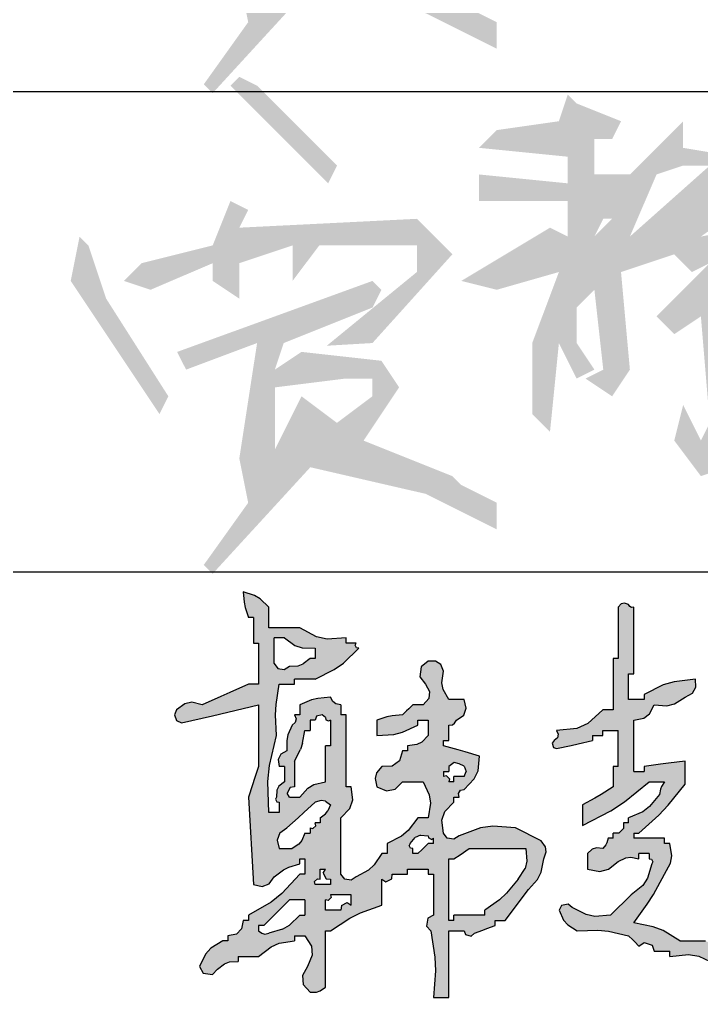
# Model space of a CAD drawing. Extents: x 6128144 to 12201635, y -1670122 to -706096.
# Drawn here: x 6270438 to 6270899, y -752302 to -751641 of the extents above; entities that cross this region are included whole.
import ezdxf

# ---------------------------------------------------------------- set-up
doc = ezdxf.new("R2010")
doc.units = 0
doc.header["$LTSCALE"] = 1000
doc.header["$MEASUREMENT"] = 0
doc.layers.get('0').update_dxf_attribs({"linetype": 'CONTINUOUS'})

# ---------------------------------------------------------------- blocks, each defined once
blk = doc.blocks.new('韩超')
h = blk.add_hatch(color=256)
h.dxf.hatch_style = 1
h.paths.add_polyline_path([(0.787849, 0.514197), (0.777955, 0.527898), (0.77346, 0.562754), (0.78123, 0.586063), (0.805739, 0.61125), (0.805739, 0.625142), (0.819631, 0.625142), (0.818004, 0.635027), (0.823773, 0.643681), (0.833523, 0.64598), (0.860867, 0.674873), (0.870953, 0.696725), (0.875199, 0.736279), (0.836353, 0.74757), (0.816903, 0.753127), (0.777955, 0.764063), (0.777955, 0.777955), (0.791847, 0.777955), (0.791847, 0.819631), (0.801775, 0.820971), (0.80763, 0.824875), (0.812685, 0.833523), (0.832189, 0.847055), (0.839321, 0.866071), (0.833523, 0.889091), (0.791847, 0.889091), (0.776856, 0.916298), (0.7735, 0.934755), (0.777955, 0.965498), (0.770329, 0.984025), (0.756314, 0.993368), (0.736279, 0.993282), (0.716867, 0.977277), (0.713907, 0.950644), (0.729333, 0.930768), (0.740061, 0.911103), (0.737625, 0.891618), (0.722387, 0.875199), (0.694603, 0.875199), (0.683489, 0.864086), (0.677932, 0.858529), (0.666819, 0.847415), (0.638572, 0.845181), (0.624291, 0.842325), (0.597358, 0.833523), (0.597358, 0.791847), (0.643081, 0.794876), (0.666726, 0.800787), (0.708495, 0.819631), (0.708495, 0.833523), (0.736279, 0.833523), (0.736279, 0.791847), (0.718733, 0.774249), (0.705317, 0.767541), (0.680711, 0.764063), (0.680711, 0.750171), (0.666819, 0.750171), (0.658732, 0.72359), (0.639033, 0.708815), (0.61125, 0.708495), (0.596777, 0.690733), (0.592946, 0.675409), (0.597358, 0.652926), (0.623512, 0.642026), (0.64687, 0.646697), (0.666819, 0.666819), (0.722387, 0.666819), (0.738834, 0.631134), (0.742077, 0.608437), (0.736279, 0.569574), (0.708495, 0.569574), (0.682162, 0.535076), (0.663824, 0.519794), (0.625142, 0.500114), (0.625142, 0.47233), (0.61125, 0.47233), (0.589715, 0.441777), (0.574435, 0.428025), (0.54179, 0.409816), (0.527664, 0.400538), (0.510468, 0.403404), (0.500114, 0.416762), (0.500114, 0.569574), (0.524623, 0.594762), (0.532393, 0.618071), (0.527898, 0.652926), (0.514006, 0.652926), (0.514006, 0.847415), (0.500114, 0.847415), (0.500114, 0.875199), (0.486416, 0.877514), (0.478388, 0.883536), (0.47233, 0.896037), (0.438162, 0.892345), (0.420863, 0.888021), (0.388977, 0.875199), (0.388977, 0.847415), (0.375085, 0.847415), (0.379444, 0.836821), (0.376971, 0.826928), (0.368139, 0.819631), (0.356965, 0.793593), (0.353947, 0.778504), (0.354247, 0.750171), (0.337644, 0.741703), (0.330222, 0.726858), (0.333409, 0.708495), (0.347301, 0.708495), (0.347301, 0.666819), (0.332737, 0.655189), (0.327028, 0.643772), (0.326463, 0.625142), (0.32344, 0.619715), (0.327253, 0.612088), (0.333409, 0.61125), (0.333409, 0.583466), (0.305625, 0.583466), (0.302565, 0.667178), (0.306887, 0.710398), (0.326463, 0.791847), (0.3234, 0.8474), (0.32482, 0.875797), (0.333409, 0.930768), (0.375085, 0.930768), (0.375085, 0.94466), (0.430654, 0.94466), (0.482374, 0.970498), (0.50707, 0.987931), (0.548736, 1.028012), (0.542559, 1.028676), (0.538615, 1.036564), (0.54179, 1.041904), (0.514006, 1.041904), (0.514006, 1.055796), (0.462884, 1.052445), (0.433869, 1.058893), (0.388977, 1.08358), (0.305625, 1.08358), (0.305625, 1.139148), (0.281985, 1.161307), (0.266841, 1.170393), (0.236165, 1.180825), (0.238399, 1.152578), (0.241255, 1.138297), (0.250057, 1.111364), (0.263949, 1.111364), (0.263949, 1.041904), (0.277841, 1.041904), (0.277841, 0.930768), (0.250057, 0.930768), (0.200194, 0.90821), (0.175186, 0.897095), (0.125028, 0.875199), (0.097454, 0.881715), (0.078516, 0.877928), (0.055568, 0.861307), (0.050109, 0.847376), (0.0559, 0.8329), (0.06946, 0.826577), (0.152955, 0.845407), (0.194635, 0.855133), (0.277841, 0.875199), (0.277841, 0.708495), (0.266727, 0.675154), (0.261171, 0.658483), (0.250057, 0.625142), (0.255939, 0.530696), (0.258718, 0.483462), (0.263949, 0.388977), (0.286969, 0.38318), (0.305985, 0.390311), (0.319517, 0.409816), (0.344599, 0.428141), (0.359268, 0.435475), (0.388977, 0.444546), (0.388977, 0.458438), (0.40287, 0.458438), (0.40287, 0.416762), (0.388977, 0.416762), (0.340729, 0.364454), (0.31168, 0.341215), (0.250057, 0.305625), (0.250057, 0.291733), (0.236165, 0.291733), (0.231424, 0.268639), (0.217583, 0.254798), (0.194489, 0.250057), (0.194489, 0.236165), (0.180597, 0.236165), (0.148793, 0.216524), (0.134276, 0.200394), (0.118082, 0.166705), (0.127514, 0.14947), (0.152825, 0.145854), (0.166705, 0.159759), (0.185336, 0.17447), (0.198563, 0.17943), (0.222273, 0.180597), (0.222273, 0.194489), (0.277841, 0.194489), (0.311245, 0.220472), (0.333233, 0.229896), (0.375085, 0.236165), (0.375085, 0.250057), (0.40287, 0.250057), (0.420685, 0.221738), (0.422698, 0.197582), (0.409816, 0.166705), (0.396068, 0.142401), (0.398473, 0.118345), (0.416762, 0.097244), (0.43433, 0.097627), (0.444154, 0.100901), (0.458438, 0.111136), (0.458438, 0.263949), (0.47233, 0.263949), (0.524193, 0.298154), (0.552768, 0.312442), (0.61125, 0.333409), (0.61125, 0.40287), (0.621931, 0.39652), (0.637706, 0.404407), (0.639034, 0.416762), (0.680711, 0.416762), (0.680711, 0.430654), (0.736279, 0.430654), (0.736279, 0.416762), (0.750171, 0.416762), (0.750171, 0.305625), (0.735269, 0.297653), (0.731714, 0.276323), (0.743225, 0.263949), (0.754517, 0.192544), (0.755945, 0.155413), (0.750171, 0.083352), (0.791847, 0.083352), (0.791847, 0.263949), (0.833523, 0.263949), (0.837499, 0.253205), (0.852744, 0.249394), (0.861307, 0.257003), (0.883535, 0.265338), (0.894648, 0.269506), (0.916876, 0.277841), (0.916876, 0.291733), (0.94466, 0.291733), (0.969894, 0.324902), (0.982398, 0.341574), (1.007174, 0.375085), (1.032146, 0.402761), (1.041693, 0.421855), (1.04885, 0.458438), (1.055218, 0.477023), (1.053221, 0.491001), (1.041904, 0.50706), (0.972444, 0.54179), (0.910919, 0.546316), (0.877697, 0.541786), (0.819631, 0.520952), (0.805828, 0.5112)])
h.paths.add_polyline_path([(0.791847, 0.458438), (0.805739, 0.458438), (0.82241, 0.469551), (0.847415, 0.486222), (1.000228, 0.486222), (1.003038, 0.45197), (0.997988, 0.431769), (0.97939, 0.40287), (0.948039, 0.36501), (0.929334, 0.347744), (0.889091, 0.319517), (0.889091, 0.305625), (0.805739, 0.305625), (0.805739, 0.291733), (0.791847, 0.291733)], flags=16)
h.paths.add_polyline_path([(0.750171, 0.500114), (0.736279, 0.500114), (0.725165, 0.489), (0.719608, 0.483443), (0.708495, 0.47233), (0.694603, 0.47233), (0.694603, 0.486222), (0.688447, 0.48706), (0.684633, 0.494686), (0.687657, 0.500114), (0.701182, 0.516386), (0.715167, 0.52238), (0.736279, 0.520952), (0.736943, 0.514775), (0.744831, 0.510831), (0.750171, 0.514006)], flags=16)
h.paths.add_polyline_path([(0.791847, 0.666819), (0.793521, 0.674497), (0.785633, 0.682384), (0.777955, 0.680711), (0.777955, 0.694603), (0.791847, 0.694603), (0.792194, 0.70849), (0.806202, 0.718996), (0.819631, 0.715441), (0.833192, 0.709118), (0.838982, 0.694641), (0.833523, 0.680711), (0.805739, 0.680711), (0.805739, 0.666819)], flags=16)
h.paths.add_polyline_path([(0.527898, 0.361193), (0.527898, 0.333409), (0.517217, 0.339759), (0.501443, 0.331871), (0.500114, 0.319517), (0.458438, 0.319517), (0.458438, 0.347301), (0.466116, 0.345628), (0.474003, 0.353515), (0.47233, 0.361193)], flags=16)
h.paths.add_polyline_path([(0.47233, 0.40287), (0.47233, 0.388977), (0.430654, 0.388977), (0.42898, 0.396656), (0.436867, 0.404543), (0.444546, 0.40287), (0.444546, 0.430654), (0.458438, 0.430654), (0.452088, 0.419973), (0.459976, 0.404198)], flags=16)
h.paths.add_polyline_path([(0.47233, 0.604304), (0.464836, 0.588169), (0.458643, 0.580427), (0.444546, 0.569574), (0.444546, 0.555682), (0.430654, 0.555682), (0.432327, 0.548004), (0.42444, 0.540117), (0.416762, 0.54179), (0.416762, 0.527898), (0.40287, 0.527898), (0.39467, 0.507807), (0.386422, 0.49791), (0.368139, 0.486222), (0.333409, 0.486222), (0.327612, 0.509242), (0.334743, 0.528258), (0.354247, 0.54179), (0.384775, 0.569612), (0.400056, 0.583504), (0.430654, 0.61125), (0.446814, 0.616197), (0.458647, 0.614224)], flags=16)
h.paths.add_polyline_path([(0.458438, 0.666819), (0.426908, 0.659351), (0.410404, 0.649448), (0.388977, 0.625142), (0.361193, 0.625142), (0.354844, 0.635823), (0.362731, 0.651598), (0.375085, 0.652926), (0.375085, 0.722387), (0.390598, 0.753922), (0.396359, 0.771203), (0.40287, 0.805739), (0.416762, 0.805739), (0.416762, 0.833523), (0.430654, 0.833523), (0.434629, 0.844267), (0.449874, 0.848078), (0.458438, 0.840469), (0.459102, 0.834292), (0.466989, 0.830348), (0.47233, 0.833523), (0.47233, 0.764063), (0.458438, 0.764063)], flags=16)
h.paths.add_polyline_path([(0.40287, 0.347301), (0.40287, 0.305625), (0.388977, 0.305625), (0.360889, 0.27915), (0.342496, 0.268422), (0.305625, 0.257003), (0.294367, 0.254885), (0.286778, 0.256782), (0.277841, 0.263949), (0.277841, 0.277841), (0.291733, 0.277841), (0.319459, 0.305683), (0.333352, 0.319575), (0.361193, 0.347301)], flags=16)
h.paths.add_polyline_path([(0.430654, 1.000228), (0.416762, 1.000228), (0.39813, 0.985517), (0.384903, 0.980557), (0.361193, 0.97939), (0.347067, 0.970112), (0.329871, 0.972978), (0.319517, 0.986336), (0.319517, 1.055796), (0.347301, 1.055796), (0.376072, 1.035613), (0.395527, 1.029128), (0.430654, 1.028012)], flags=16)
h = blk.add_hatch(color=256)
h.dxf.hatch_style = 1
h.paths.add_polyline_path([(1.542018, 0.208381), (1.519791, 0.219494), (1.508677, 0.225051), (1.48645, 0.236165), (1.416989, 0.236165), (1.371255, 0.264232), (1.344642, 0.274582), (1.291961, 0.284787), (1.328443, 0.335457), (1.345237, 0.362046), (1.375313, 0.416762), (1.391241, 0.446575), (1.394603, 0.466747), (1.389205, 0.500114), (1.375313, 0.500114), (1.375313, 0.514006), (1.291961, 0.514006), (1.291961, 0.527898), (1.305853, 0.527898), (1.359796, 0.576664), (1.385101, 0.603375), (1.430881, 0.659873), (1.430881, 0.722387), (1.386427, 0.71683), (1.3642, 0.714052), (1.319745, 0.708495), (1.319745, 0.694603), (1.291961, 0.694603), (1.291961, 0.833523), (1.31926, 0.838693), (1.334923, 0.85044), (1.347529, 0.875199), (1.381781, 0.872389), (1.401982, 0.877439), (1.430881, 0.896037), (1.450883, 0.906123), (1.460131, 0.922307), (1.458666, 0.94466), (1.401114, 0.937345), (1.371819, 0.928557), (1.319745, 0.902983), (1.319745, 0.889091), (1.278069, 0.889091), (1.278069, 0.958552), (1.291961, 0.958552), (1.291961, 1.139148), (1.285806, 1.138304), (1.281086, 1.140664), (1.278069, 1.146094), (1.267308, 1.150023), (1.257931, 1.147679), (1.250285, 1.139148), (1.250285, 1.000228), (1.236393, 1.000228), (1.236393, 0.861307), (1.208609, 0.861307), (1.168183, 0.824416), (1.138053, 0.811024), (1.08358, 0.805739), (1.087939, 0.795145), (1.085465, 0.785252), (1.076634, 0.777955), (1.071121, 0.771113), (1.075065, 0.759282), (1.08358, 0.757117), (1.122533, 0.76519), (1.141984, 0.769358), (1.180825, 0.777955), (1.180825, 0.791847), (1.208609, 0.791847), (1.208609, 0.805739), (1.250285, 0.805739), (1.250285, 0.708495), (1.236393, 0.708495), (1.236393, 0.652926), (1.203973, 0.631977), (1.187234, 0.622213), (1.15304, 0.604304), (1.15304, 0.548736), (1.229739, 0.588318), (1.266619, 0.612432), (1.333637, 0.666819), (1.375313, 0.666819), (1.366995, 0.654381), (1.363975, 0.646831), (1.361421, 0.632088), (1.335054, 0.599814), (1.316435, 0.58585), (1.278069, 0.569574), (1.278069, 0.555682), (1.264177, 0.555682), (1.26415, 0.539965), (1.25211, 0.527924), (1.236393, 0.527898), (1.236393, 0.514006), (1.222501, 0.514006), (1.219217, 0.502022), (1.216226, 0.496039), (1.208609, 0.486222), (1.191149, 0.488205), (1.17971, 0.484393), (1.166932, 0.47233), (1.166932, 0.430654), (1.200708, 0.424307), (1.223469, 0.429997), (1.250285, 0.451492), (1.27048, 0.461183), (1.283894, 0.46286), (1.305853, 0.458438), (1.305853, 0.47233), (1.333637, 0.47233), (1.333637, 0.458438), (1.339793, 0.4576), (1.343606, 0.449973), (1.340583, 0.444546), (1.32937, 0.406076), (1.316213, 0.38634), (1.285015, 0.361193), (1.229447, 0.305625), (1.187056, 0.302553), (1.163204, 0.307323), (1.125256, 0.326463), (1.114566, 0.33576), (1.096818, 0.332211), (1.090526, 0.319517), (1.102438, 0.292491), (1.113943, 0.279343), (1.139148, 0.263949), (1.194983, 0.265062), (1.223561, 0.262204), (1.278069, 0.250057), (1.289183, 0.238943), (1.294739, 0.233386), (1.305853, 0.222273), (1.320568, 0.231877), (1.341519, 0.224893), (1.347529, 0.208381), (1.389205, 0.208381), (1.389205, 0.194489), (1.439628, 0.1998), (1.468259, 0.195028), (1.514234, 0.173651), (1.635959, 0.161998), (1.69773, 0.160594), (1.819859, 0.166705), (1.833779, 0.185933), (1.852296, 0.192877), (1.875427, 0.187543), (1.930995, 0.198656), (1.958779, 0.204213), (2.014348, 0.215327), (2.025534, 0.209917), (2.039748, 0.217024), (2.042132, 0.229219), (2.049428, 0.23805), (2.059322, 0.240524), (2.069916, 0.236165), (2.069916, 0.250057), (2.083808, 0.250057), (2.098401, 0.26772), (2.118188, 0.272666), (2.139376, 0.263949), (2.133917, 0.27788), (2.139708, 0.292356), (2.153268, 0.298679), (2.133073, 0.308371), (2.119659, 0.310047), (2.0977, 0.305625), (2.086586, 0.294512), (2.08103, 0.288955), (2.069916, 0.277841), (2.042132, 0.277841), (2.042132, 0.263949), (1.946785, 0.245868), (1.899372, 0.234712), (1.805967, 0.208381)])
for p, q in [((0.266841, 1.170393), (0.236165, 1.180825)), ((0.236165, 1.180825), (0.238399, 1.152578)), ((0.281985, 1.161307), (0.266841, 1.170393)), ((0.238399, 1.152578), (0.241255, 1.138297)), ((0.241255, 1.138297), (0.250057, 1.111364)), ((0.305625, 1.139148), (0.281985, 1.161307)), ((0.305625, 1.08358), (0.305625, 1.139148)), ((1.257931, 1.147679), (1.250285, 1.139148)), ((1.250285, 1.139148), (1.250285, 1.000228)), ((1.267308, 1.150023), (1.257931, 1.147679)), ((1.278069, 1.146094), (1.267308, 1.150023)), ((1.281086, 1.140664), (1.278069, 1.146094)), ((1.285806, 1.138304), (1.281086, 1.140664)), ((1.291961, 1.139148), (1.285806, 1.138304)), ((1.291961, 0.958552), (1.291961, 1.139148)), ((0.263949, 1.111364), (0.250057, 1.111364)), ((0.263949, 1.111364), (0.263949, 1.041904)), ((0.388977, 1.08358), (0.305625, 1.08358)), ((0.433869, 1.058893), (0.388977, 1.08358)), ((0.462884, 1.052445), (0.433869, 1.058893)), ((0.263949, 1.041904), (0.277841, 1.041904)), ((0.277841, 1.041904), (0.277841, 0.930768)), ((0.319517, 0.986336), (0.319517, 1.055796)), ((0.347301, 1.055796), (0.319517, 1.055796)), ((0.347301, 1.055796), (0.376072, 1.035613)), ((0.376072, 1.035613), (0.395527, 1.029128)), ((0.514006, 1.055796), (0.462884, 1.052445)), ((0.514006, 1.041904), (0.514006, 1.055796)), ((0.54179, 1.041904), (0.514006, 1.041904)), ((0.538615, 1.036564), (0.54179, 1.041904)), ((0.542559, 1.028676), (0.538615, 1.036564)), ((0.395527, 1.029128), (0.430654, 1.028012)), ((0.430654, 1.028012), (0.430654, 1.000228)), ((0.50707, 0.987931), (0.548736, 1.028012)), ((0.548736, 1.028012), (0.542559, 1.028676)), ((0.319517, 0.986336), (0.329871, 0.972978)), ((0.347067, 0.970112), (0.361193, 0.97939)), ((0.361193, 0.97939), (0.384903, 0.980557)), ((0.384903, 0.980557), (0.39813, 0.985517)), ((0.416762, 1.000228), (0.39813, 0.985517)), ((0.430654, 1.000228), (0.416762, 1.000228)), ((0.482374, 0.970498), (0.50707, 0.987931)), ((0.736279, 0.993282), (0.716867, 0.977277)), ((0.756314, 0.993368), (0.736279, 0.993282)), ((0.770329, 0.984025), (0.756314, 0.993368)), ((0.777955, 0.965498), (0.770329, 0.984025)), ((1.236393, 1.000228), (1.236393, 0.861307)), ((1.250285, 1.000228), (1.236393, 1.000228)), ((0.329871, 0.972978), (0.347067, 0.970112)), ((0.430654, 0.94466), (0.482374, 0.970498)), ((0.716867, 0.977277), (0.713907, 0.950644)), ((0.7735, 0.934755), (0.777955, 0.965498)), ((1.278069, 0.958552), (1.291961, 0.958552)), ((1.278069, 0.889091), (1.278069, 0.958552)), ((0.250057, 0.930768), (0.200194, 0.90821)), ((0.277841, 0.930768), (0.250057, 0.930768)), ((0.32482, 0.875797), (0.333409, 0.930768)), ((0.333409, 0.930768), (0.375085, 0.930768)), ((0.375085, 0.930768), (0.375085, 0.94466)), ((0.430654, 0.94466), (0.375085, 0.94466)), ((0.713907, 0.950644), (0.729333, 0.930768)), ((0.729333, 0.930768), (0.740061, 0.911103)), ((0.776856, 0.916298), (0.7735, 0.934755)), ((1.371819, 0.928557), (1.319745, 0.902983)), ((1.401114, 0.937345), (1.371819, 0.928557)), ((1.458666, 0.94466), (1.401114, 0.937345)), ((1.460131, 0.922307), (1.458666, 0.94466)), ((0.200194, 0.90821), (0.175186, 0.897095)), ((0.740061, 0.911103), (0.737625, 0.891618)), ((0.791847, 0.889091), (0.776856, 0.916298)), ((1.319745, 0.902983), (1.319745, 0.889091)), ((1.430881, 0.896037), (1.450883, 0.906123)), ((1.450883, 0.906123), (1.460131, 0.922307)), ((0.078516, 0.877928), (0.055568, 0.861307)), ((0.097454, 0.881715), (0.078516, 0.877928)), ((0.125028, 0.875199), (0.097454, 0.881715)), ((0.175186, 0.897095), (0.125028, 0.875199)), ((0.194635, 0.855133), (0.277841, 0.875199)), ((0.277841, 0.875199), (0.277841, 0.708495)), ((0.3234, 0.8474), (0.32482, 0.875797)), ((0.420863, 0.888021), (0.388977, 0.875199)), ((0.388977, 0.875199), (0.388977, 0.847415)), ((0.438162, 0.892345), (0.420863, 0.888021)), ((0.47233, 0.896037), (0.438162, 0.892345)), ((0.478388, 0.883536), (0.47233, 0.896037)), ((0.486416, 0.877514), (0.478388, 0.883536)), ((0.500114, 0.875199), (0.486416, 0.877514)), ((0.500114, 0.875199), (0.500114, 0.847415)), ((0.694603, 0.875199), (0.683489, 0.864086)), ((0.722387, 0.875199), (0.694603, 0.875199)), ((0.737625, 0.891618), (0.722387, 0.875199)), ((0.833523, 0.889091), (0.791847, 0.889091)), ((0.839321, 0.866071), (0.833523, 0.889091)), ((1.319745, 0.889091), (1.278069, 0.889091)), ((1.334923, 0.85044), (1.347529, 0.875199)), ((1.347529, 0.875199), (1.381781, 0.872389)), ((1.381781, 0.872389), (1.401982, 0.877439)), ((1.401982, 0.877439), (1.430881, 0.896037)), ((0.055568, 0.861307), (0.050109, 0.847376)), ((0.050109, 0.847376), (0.0559, 0.8329)), ((0.152955, 0.845407), (0.194635, 0.855133)), ((0.326463, 0.791847), (0.3234, 0.8474)), ((0.388977, 0.847415), (0.375085, 0.847415)), ((0.375085, 0.847415), (0.379444, 0.836821)), ((0.449874, 0.848078), (0.434629, 0.844267)), ((0.458438, 0.840469), (0.449874, 0.848078)), ((0.514006, 0.847415), (0.500114, 0.847415)), ((0.514006, 0.652926), (0.514006, 0.847415)), ((0.666819, 0.847415), (0.638572, 0.845181)), ((0.677932, 0.858529), (0.666819, 0.847415)), ((0.683489, 0.864086), (0.677932, 0.858529)), ((0.812685, 0.833523), (0.832189, 0.847055)), ((0.832189, 0.847055), (0.839321, 0.866071)), ((1.208609, 0.861307), (1.168183, 0.824416)), ((1.236393, 0.861307), (1.208609, 0.861307)), ((1.31926, 0.838693), (1.334923, 0.85044)), ((0.0559, 0.8329), (0.06946, 0.826577)), ((0.06946, 0.826577), (0.152955, 0.845407)), ((0.376971, 0.826928), (0.368139, 0.819631)), ((0.379444, 0.836821), (0.376971, 0.826928)), ((0.416762, 0.833523), (0.416762, 0.805739)), ((0.430654, 0.833523), (0.416762, 0.833523)), ((0.434629, 0.844267), (0.430654, 0.833523)), ((0.458438, 0.840469), (0.459102, 0.834292)), ((0.466989, 0.830348), (0.459102, 0.834292)), ((0.47233, 0.833523), (0.466989, 0.830348)), ((0.47233, 0.833523), (0.47233, 0.764063)), ((0.624291, 0.842325), (0.597358, 0.833523)), ((0.597358, 0.833523), (0.597358, 0.791847)), ((0.638572, 0.845181), (0.624291, 0.842325)), ((0.708495, 0.833523), (0.736279, 0.833523)), ((0.708495, 0.819631), (0.708495, 0.833523)), ((0.736279, 0.833523), (0.736279, 0.791847)), ((0.791847, 0.819631), (0.801775, 0.820971)), ((0.801775, 0.820971), (0.80763, 0.824875)), ((0.80763, 0.824875), (0.812685, 0.833523)), ((1.168183, 0.824416), (1.138053, 0.811024)), ((1.291961, 0.833523), (1.31926, 0.838693)), ((1.291961, 0.694603), (1.291961, 0.833523)), ((0.356965, 0.793593), (0.353947, 0.778504)), ((0.368139, 0.819631), (0.356965, 0.793593)), ((0.396359, 0.771203), (0.40287, 0.805739)), ((0.40287, 0.805739), (0.416762, 0.805739)), ((0.597358, 0.791847), (0.643081, 0.794876)), ((0.643081, 0.794876), (0.666726, 0.800787)), ((0.666726, 0.800787), (0.708495, 0.819631)), ((0.791847, 0.777955), (0.791847, 0.819631)), ((1.138053, 0.811024), (1.08358, 0.805739)), ((1.08358, 0.805739), (1.087939, 0.795145)), ((1.087939, 0.795145), (1.085465, 0.785252)), ((1.208609, 0.791847), (1.208609, 0.805739)), ((1.208609, 0.805739), (1.250285, 0.805739)), ((1.250285, 0.708495), (1.250285, 0.805739)), ((0.306887, 0.710398), (0.326463, 0.791847)), ((0.353947, 0.778504), (0.354247, 0.750171)), ((0.396359, 0.771203), (0.390598, 0.753922)), ((0.705317, 0.767541), (0.680711, 0.764063)), ((0.718733, 0.774249), (0.705317, 0.767541)), ((0.736279, 0.791847), (0.718733, 0.774249)), ((0.777955, 0.777955), (0.791847, 0.777955)), ((0.777955, 0.764063), (0.777955, 0.777955)), ((1.076634, 0.777955), (1.071121, 0.771113)), ((1.071121, 0.771113), (1.075065, 0.759282)), ((1.085465, 0.785252), (1.076634, 0.777955)), ((1.122533, 0.76519), (1.141984, 0.769358)), ((1.141984, 0.769358), (1.180825, 0.777955)), ((1.180825, 0.791847), (1.208609, 0.791847)), ((1.180825, 0.791847), (1.180825, 0.777955)), ((0.337644, 0.741703), (0.330222, 0.726858)), ((0.354247, 0.750171), (0.337644, 0.741703)), ((0.375085, 0.722387), (0.390598, 0.753922)), ((0.47233, 0.764063), (0.458438, 0.764063)), ((0.458438, 0.666819), (0.458438, 0.764063)), ((0.666819, 0.750171), (0.658732, 0.72359)), ((0.680711, 0.750171), (0.666819, 0.750171)), ((0.680711, 0.764063), (0.680711, 0.750171)), ((0.816903, 0.753127), (0.777955, 0.764063)), ((0.836353, 0.74757), (0.816903, 0.753127)), ((0.875199, 0.736279), (0.836353, 0.74757)), ((1.075065, 0.759282), (1.08358, 0.757117)), ((1.08358, 0.757117), (1.122533, 0.76519)), ((0.330222, 0.726858), (0.333409, 0.708495)), ((0.375085, 0.722387), (0.375085, 0.652926)), ((0.658732, 0.72359), (0.639033, 0.708815)), ((0.806202, 0.718996), (0.792194, 0.70849)), ((0.819631, 0.715441), (0.806202, 0.718996)), ((0.833192, 0.709118), (0.819631, 0.715441)), ((0.870953, 0.696725), (0.875199, 0.736279)), ((1.386427, 0.71683), (1.3642, 0.714052)), ((1.430881, 0.722387), (1.386427, 0.71683)), ((1.430881, 0.659873), (1.430881, 0.722387)), ((0.277841, 0.708495), (0.266727, 0.675154)), ((0.302565, 0.667178), (0.306887, 0.710398)), ((0.347301, 0.708495), (0.333409, 0.708495)), ((0.347301, 0.708495), (0.347301, 0.666819)), ((0.596777, 0.690733), (0.592946, 0.675409)), ((0.61125, 0.708495), (0.596777, 0.690733)), ((0.639033, 0.708815), (0.61125, 0.708495)), ((0.777955, 0.694603), (0.777955, 0.680711)), ((0.777955, 0.694603), (0.791847, 0.694603)), ((0.792194, 0.70849), (0.791847, 0.694603)), ((0.833192, 0.709118), (0.838982, 0.694641)), ((0.833523, 0.680711), (0.838982, 0.694641)), ((0.860867, 0.674873), (0.870953, 0.696725)), ((1.236393, 0.708495), (1.236393, 0.652926)), ((1.250285, 0.708495), (1.236393, 0.708495)), ((1.291961, 0.694603), (1.319745, 0.694603)), ((1.3642, 0.714052), (1.319745, 0.708495)), ((1.319745, 0.708495), (1.319745, 0.694603)), ((0.266727, 0.675154), (0.261171, 0.658483)), ((0.305625, 0.583466), (0.302565, 0.667178)), ((0.347301, 0.666819), (0.332737, 0.655189)), ((0.426908, 0.659351), (0.458438, 0.666819)), ((0.592946, 0.675409), (0.597358, 0.652926)), ((0.64687, 0.646697), (0.666819, 0.666819)), ((0.666819, 0.666819), (0.722387, 0.666819)), ((0.722387, 0.666819), (0.738834, 0.631134)), ((0.785633, 0.682384), (0.777955, 0.680711)), ((0.785633, 0.682384), (0.793521, 0.674497)), ((0.793521, 0.674497), (0.791847, 0.666819)), ((0.805739, 0.666819), (0.791847, 0.666819)), ((0.833523, 0.680711), (0.805739, 0.680711)), ((0.805739, 0.666819), (0.805739, 0.680711)), ((0.833523, 0.64598), (0.860867, 0.674873)), ((1.266619, 0.612432), (1.333637, 0.666819)), ((1.333637, 0.666819), (1.375313, 0.666819)), ((1.375313, 0.666819), (1.366995, 0.654381)), ((0.261171, 0.658483), (0.250057, 0.625142)), ((0.327028, 0.643772), (0.326463, 0.625142)), ((0.332737, 0.655189), (0.327028, 0.643772)), ((0.362731, 0.651598), (0.354844, 0.635823)), ((0.361193, 0.625142), (0.354844, 0.635823)), ((0.375085, 0.652926), (0.362731, 0.651598)), ((0.410404, 0.649448), (0.388977, 0.625142)), ((0.410404, 0.649448), (0.426908, 0.659351)), ((0.527898, 0.652926), (0.514006, 0.652926)), ((0.532393, 0.618071), (0.527898, 0.652926)), ((0.597358, 0.652926), (0.623512, 0.642026)), ((0.623512, 0.642026), (0.64687, 0.646697)), ((0.818004, 0.635027), (0.823773, 0.643681)), ((0.819631, 0.625142), (0.818004, 0.635027)), ((0.823773, 0.643681), (0.833523, 0.64598)), ((1.236393, 0.652926), (1.203973, 0.631977)), ((1.363975, 0.646831), (1.361421, 0.632088)), ((1.366995, 0.654381), (1.363975, 0.646831)), ((1.385101, 0.603375), (1.430881, 0.659873)), ((0.250057, 0.625142), (0.255939, 0.530696)), ((0.326463, 0.625142), (0.32344, 0.619715)), ((0.32344, 0.619715), (0.327253, 0.612088)), ((0.327253, 0.612088), (0.333409, 0.61125)), ((0.333409, 0.61125), (0.333409, 0.583466)), ((0.361193, 0.625142), (0.388977, 0.625142)), ((0.430654, 0.61125), (0.400056, 0.583504)), ((0.446814, 0.616197), (0.430654, 0.61125)), ((0.458647, 0.614224), (0.446814, 0.616197)), ((0.458647, 0.614224), (0.47233, 0.604304)), ((0.524623, 0.594762), (0.532393, 0.618071)), ((0.742077, 0.608437), (0.736279, 0.569574)), ((0.738834, 0.631134), (0.742077, 0.608437)), ((0.78123, 0.586063), (0.805739, 0.61125)), ((0.805739, 0.61125), (0.805739, 0.625142)), ((0.805739, 0.625142), (0.819631, 0.625142)), ((1.187234, 0.622213), (1.15304, 0.604304)), ((1.203973, 0.631977), (1.187234, 0.622213)), ((1.229739, 0.588318), (1.266619, 0.612432)), ((1.361421, 0.632088), (1.335054, 0.599814)), ((0.333409, 0.583466), (0.305625, 0.583466)), ((0.384775, 0.569612), (0.400056, 0.583504)), ((0.458643, 0.580427), (0.464836, 0.588169)), ((0.47233, 0.604304), (0.464836, 0.588169)), ((0.500114, 0.569574), (0.524623, 0.594762)), ((0.77346, 0.562754), (0.78123, 0.586063)), ((1.15304, 0.604304), (1.15304, 0.548736)), ((1.15304, 0.548736), (1.229739, 0.588318)), ((1.316435, 0.58585), (1.278069, 0.569574)), ((1.335054, 0.599814), (1.316435, 0.58585)), ((1.359796, 0.576664), (1.385101, 0.603375)), ((0.384775, 0.569612), (0.354247, 0.54179)), ((0.432327, 0.548004), (0.430654, 0.555682)), ((0.444546, 0.555682), (0.430654, 0.555682)), ((0.444546, 0.569574), (0.458643, 0.580427)), ((0.444546, 0.569574), (0.444546, 0.555682)), ((0.500114, 0.416762), (0.500114, 0.569574)), ((0.708495, 0.569574), (0.682162, 0.535076)), ((0.736279, 0.569574), (0.708495, 0.569574)), ((0.777955, 0.527898), (0.77346, 0.562754)), ((1.264177, 0.555682), (1.26415, 0.539965)), ((1.278069, 0.555682), (1.264177, 0.555682)), ((1.278069, 0.555682), (1.278069, 0.569574)), ((1.305853, 0.527898), (1.359796, 0.576664)), ((0.255939, 0.530696), (0.258718, 0.483462)), ((0.334743, 0.528258), (0.354247, 0.54179)), ((0.416762, 0.54179), (0.416762, 0.527898)), ((0.416762, 0.54179), (0.42444, 0.540117)), ((0.432327, 0.548004), (0.42444, 0.540117)), ((0.682162, 0.535076), (0.663824, 0.519794)), ((0.877697, 0.541786), (0.819631, 0.520952)), ((0.910919, 0.546316), (0.877697, 0.541786)), ((0.972444, 0.54179), (0.910919, 0.546316)), ((1.041904, 0.50706), (0.972444, 0.54179)), ((1.26415, 0.539965), (1.25211, 0.527924)), ((0.334743, 0.528258), (0.327612, 0.509242)), ((0.327612, 0.509242), (0.333409, 0.486222)), ((0.39467, 0.507807), (0.386422, 0.49791)), ((0.40287, 0.527898), (0.39467, 0.507807)), ((0.40287, 0.527898), (0.416762, 0.527898)), ((0.663824, 0.519794), (0.625142, 0.500114)), ((0.687657, 0.500114), (0.701182, 0.516386)), ((0.715167, 0.52238), (0.701182, 0.516386)), ((0.715167, 0.52238), (0.736279, 0.520952)), ((0.736279, 0.520952), (0.736943, 0.514775)), ((0.744831, 0.510831), (0.736943, 0.514775)), ((0.744831, 0.510831), (0.750171, 0.514006)), ((0.750171, 0.500114), (0.750171, 0.514006)), ((0.787849, 0.514197), (0.777955, 0.527898)), ((0.805828, 0.5112), (0.787849, 0.514197)), ((0.819631, 0.520952), (0.805828, 0.5112)), ((1.053221, 0.491001), (1.041904, 0.50706)), ((1.222501, 0.514006), (1.219217, 0.502022)), ((1.236393, 0.514006), (1.222501, 0.514006)), ((1.25211, 0.527924), (1.236393, 0.527898)), ((1.236393, 0.514006), (1.236393, 0.527898)), ((1.291961, 0.527898), (1.291961, 0.514006)), ((1.291961, 0.527898), (1.305853, 0.527898)), ((1.375313, 0.514006), (1.291961, 0.514006)), ((1.375313, 0.500114), (1.375313, 0.514006)), ((0.258718, 0.483462), (0.263949, 0.388977)), ((0.333409, 0.486222), (0.368139, 0.486222)), ((0.386422, 0.49791), (0.368139, 0.486222)), ((0.625142, 0.500114), (0.625142, 0.47233)), ((0.687657, 0.500114), (0.684633, 0.494686)), ((0.688447, 0.48706), (0.684633, 0.494686)), ((0.694603, 0.486222), (0.688447, 0.48706)), ((0.694603, 0.47233), (0.694603, 0.486222)), ((0.719608, 0.483443), (0.708495, 0.47233)), ((0.725165, 0.489), (0.719608, 0.483443)), ((0.725165, 0.489), (0.736279, 0.500114)), ((0.750171, 0.500114), (0.736279, 0.500114)), ((0.82241, 0.469551), (0.847415, 0.486222)), ((0.847415, 0.486222), (1.000228, 0.486222)), ((1.000228, 0.486222), (1.003038, 0.45197)), ((1.04885, 0.458438), (1.055218, 0.477023)), ((1.055218, 0.477023), (1.053221, 0.491001)), ((1.17971, 0.484393), (1.166932, 0.47233)), ((1.191149, 0.488205), (1.17971, 0.484393)), ((1.208609, 0.486222), (1.191149, 0.488205)), ((1.216226, 0.496039), (1.208609, 0.486222)), ((1.219217, 0.502022), (1.216226, 0.496039)), ((1.389205, 0.500114), (1.375313, 0.500114)), ((1.394603, 0.466747), (1.389205, 0.500114)), ((0.388977, 0.458438), (0.40287, 0.458438)), ((0.388977, 0.444546), (0.388977, 0.458438)), ((0.40287, 0.458438), (0.40287, 0.416762)), ((0.61125, 0.47233), (0.589715, 0.441777)), ((0.625142, 0.47233), (0.61125, 0.47233)), ((0.708495, 0.47233), (0.694603, 0.47233)), ((0.791847, 0.458438), (0.805739, 0.458438)), ((0.791847, 0.291733), (0.791847, 0.458438)), ((0.805739, 0.458438), (0.82241, 0.469551)), ((1.003038, 0.45197), (0.997988, 0.431769)), ((1.041693, 0.421855), (1.04885, 0.458438)), ((1.166932, 0.47233), (1.166932, 0.430654)), ((1.223469, 0.429997), (1.250285, 0.451492)), ((1.250285, 0.451492), (1.27048, 0.461183)), ((1.27048, 0.461183), (1.283894, 0.46286)), ((1.283894, 0.46286), (1.305853, 0.458438)), ((1.333637, 0.47233), (1.305853, 0.47233)), ((1.305853, 0.458438), (1.305853, 0.47233)), ((1.333637, 0.47233), (1.333637, 0.458438)), ((1.333637, 0.458438), (1.339793, 0.4576)), ((1.339793, 0.4576), (1.343606, 0.449973)), ((1.343606, 0.449973), (1.340583, 0.444546)), ((1.391241, 0.446575), (1.394603, 0.466747)), ((0.319517, 0.409816), (0.344599, 0.428141)), ((0.344599, 0.428141), (0.359268, 0.435475)), ((0.359268, 0.435475), (0.388977, 0.444546)), ((0.444546, 0.430654), (0.458438, 0.430654)), ((0.444546, 0.40287), (0.444546, 0.430654)), ((0.452088, 0.419973), (0.458438, 0.430654)), ((0.574435, 0.428025), (0.54179, 0.409816)), ((0.589715, 0.441777), (0.574435, 0.428025)), ((0.680711, 0.430654), (0.736279, 0.430654)), ((0.680711, 0.416762), (0.680711, 0.430654)), ((0.736279, 0.430654), (0.736279, 0.416762)), ((0.97939, 0.40287), (0.997988, 0.431769)), ((1.166932, 0.430654), (1.200708, 0.424307)), ((1.200708, 0.424307), (1.223469, 0.429997)), ((1.340583, 0.444546), (1.32937, 0.406076)), ((1.375313, 0.416762), (1.391241, 0.446575)), ((0.305985, 0.390311), (0.319517, 0.409816)), ((0.388977, 0.416762), (0.340729, 0.364454)), ((0.40287, 0.416762), (0.388977, 0.416762)), ((0.42898, 0.396656), (0.436867, 0.404543)), ((0.436867, 0.404543), (0.444546, 0.40287)), ((0.452088, 0.419973), (0.459976, 0.404198)), ((0.459976, 0.404198), (0.47233, 0.40287)), ((0.47233, 0.40287), (0.47233, 0.388977)), ((0.510468, 0.403404), (0.500114, 0.416762)), ((0.527664, 0.400538), (0.510468, 0.403404)), ((0.54179, 0.409816), (0.527664, 0.400538)), ((0.61125, 0.333409), (0.61125, 0.40287)), ((0.61125, 0.40287), (0.621931, 0.39652)), ((0.621931, 0.39652), (0.637706, 0.404407)), ((0.637706, 0.404407), (0.639034, 0.416762)), ((0.639034, 0.416762), (0.680711, 0.416762)), ((0.736279, 0.416762), (0.750171, 0.416762)), ((0.750171, 0.416762), (0.750171, 0.305625)), ((0.97939, 0.40287), (0.948039, 0.36501)), ((1.007174, 0.375085), (1.032146, 0.402761)), ((1.032146, 0.402761), (1.041693, 0.421855)), ((1.32937, 0.406076), (1.316213, 0.38634)), ((1.345237, 0.362046), (1.375313, 0.416762)), ((0.263949, 0.388977), (0.286969, 0.38318)), ((0.286969, 0.38318), (0.305985, 0.390311)), ((0.430654, 0.388977), (0.42898, 0.396656)), ((0.47233, 0.388977), (0.430654, 0.388977)), ((0.982398, 0.341574), (1.007174, 0.375085)), ((1.316213, 0.38634), (1.285015, 0.361193)), ((0.340729, 0.364454), (0.31168, 0.341215)), ((0.333352, 0.319575), (0.361193, 0.347301)), ((0.40287, 0.347301), (0.361193, 0.347301)), ((0.40287, 0.347301), (0.40287, 0.305625)), ((0.466116, 0.345628), (0.458438, 0.347301)), ((0.458438, 0.319517), (0.458438, 0.347301)), ((0.466116, 0.345628), (0.474003, 0.353515)), ((0.47233, 0.361193), (0.474003, 0.353515)), ((0.527898, 0.361193), (0.47233, 0.361193)), ((0.527898, 0.333409), (0.527898, 0.361193)), ((0.929334, 0.347744), (0.889091, 0.319517)), ((0.929334, 0.347744), (0.948039, 0.36501)), ((1.285015, 0.361193), (1.229447, 0.305625)), ((1.328443, 0.335457), (1.345237, 0.362046)), ((0.31168, 0.341215), (0.250057, 0.305625)), ((0.319459, 0.305683), (0.333352, 0.319575)), ((0.500114, 0.319517), (0.458438, 0.319517)), ((0.501443, 0.331871), (0.500114, 0.319517)), ((0.501443, 0.331871), (0.517217, 0.339759)), ((0.517217, 0.339759), (0.527898, 0.333409)), ((0.552768, 0.312442), (0.61125, 0.333409)), ((0.889091, 0.305625), (0.889091, 0.319517)), ((0.94466, 0.291733), (0.969894, 0.324902)), ((0.969894, 0.324902), (0.982398, 0.341574)), ((1.096818, 0.332211), (1.090526, 0.319517)), ((1.090526, 0.319517), (1.102438, 0.292491)), ((1.114566, 0.33576), (1.096818, 0.332211)), ((1.125256, 0.326463), (1.114566, 0.33576)), ((1.163204, 0.307323), (1.125256, 0.326463)), ((1.291961, 0.284787), (1.328443, 0.335457)), ((0.236165, 0.291733), (0.231424, 0.268639)), ((0.250057, 0.291733), (0.236165, 0.291733)), ((0.250057, 0.305625), (0.250057, 0.291733)), ((0.291733, 0.277841), (0.319459, 0.305683)), ((0.388977, 0.305625), (0.360889, 0.27915)), ((0.388977, 0.305625), (0.40287, 0.305625)), ((0.47233, 0.263949), (0.524193, 0.298154)), ((0.524193, 0.298154), (0.552768, 0.312442)), ((0.735269, 0.297653), (0.731714, 0.276323)), ((0.750171, 0.305625), (0.735269, 0.297653)), ((0.805739, 0.291733), (0.791847, 0.291733)), ((0.805739, 0.291733), (0.805739, 0.305625)), ((0.889091, 0.305625), (0.805739, 0.305625)), ((0.916876, 0.277841), (0.916876, 0.291733)), ((0.916876, 0.291733), (0.94466, 0.291733)), ((1.102438, 0.292491), (1.113943, 0.279343)), ((1.187056, 0.302553), (1.163204, 0.307323)), ((1.229447, 0.305625), (1.187056, 0.302553)), ((0.231424, 0.268639), (0.217583, 0.254798)), ((0.291733, 0.277841), (0.277841, 0.277841)), ((0.277841, 0.277841), (0.277841, 0.263949)), ((0.342496, 0.268422), (0.305625, 0.257003)), ((0.342496, 0.268422), (0.360889, 0.27915)), ((0.731714, 0.276323), (0.743225, 0.263949)), ((0.861307, 0.257003), (0.883535, 0.265338)), ((0.883535, 0.265338), (0.894648, 0.269506)), ((0.894648, 0.269506), (0.916876, 0.277841)), ((1.113943, 0.279343), (1.139148, 0.263949)), ((1.139148, 0.263949), (1.194983, 0.265062)), ((1.194983, 0.265062), (1.223561, 0.262204)), ((1.344642, 0.274582), (1.291961, 0.284787)), ((1.371255, 0.264232), (1.344642, 0.274582)), ((0.217583, 0.254798), (0.194489, 0.250057)), ((0.194489, 0.250057), (0.194489, 0.236165)), ((0.277841, 0.263949), (0.286778, 0.256782)), ((0.286778, 0.256782), (0.294367, 0.254885)), ((0.294367, 0.254885), (0.305625, 0.257003)), ((0.375085, 0.250057), (0.40287, 0.250057)), ((0.375085, 0.250057), (0.375085, 0.236165)), ((0.40287, 0.250057), (0.420685, 0.221738)), ((0.458438, 0.263949), (0.47233, 0.263949)), ((0.458438, 0.111136), (0.458438, 0.263949)), ((0.743225, 0.263949), (0.754517, 0.192544)), ((0.791847, 0.083352), (0.791847, 0.263949)), ((0.791847, 0.263949), (0.833523, 0.263949)), ((0.833523, 0.263949), (0.837499, 0.253205)), ((0.837499, 0.253205), (0.852744, 0.249394)), ((0.852744, 0.249394), (0.861307, 0.257003)), ((1.223561, 0.262204), (1.278069, 0.250057)), ((1.278069, 0.250057), (1.289183, 0.238943)), ((1.289183, 0.238943), (1.294739, 0.233386)), ((1.416989, 0.236165), (1.371255, 0.264232)), ((0.148793, 0.216524), (0.134276, 0.200394)), ((0.180597, 0.236165), (0.148793, 0.216524)), ((0.194489, 0.236165), (0.180597, 0.236165)), ((0.277841, 0.194489), (0.311245, 0.220472)), ((0.311245, 0.220472), (0.333233, 0.229896)), ((0.333233, 0.229896), (0.375085, 0.236165)), ((0.420685, 0.221738), (0.422698, 0.197582)), ((1.294739, 0.233386), (1.305853, 0.222273)), ((1.305853, 0.222273), (1.320568, 0.231877)), ((1.320568, 0.231877), (1.341519, 0.224893)), ((1.341519, 0.224893), (1.347529, 0.208381)), ((1.416989, 0.236165), (1.48645, 0.236165)), ((0.134276, 0.200394), (0.118082, 0.166705)), ((0.222273, 0.194489), (0.277841, 0.194489)), ((0.222273, 0.194489), (0.222273, 0.180597)), ((0.422698, 0.197582), (0.409816, 0.166705)), ((0.754517, 0.192544), (0.755945, 0.155413)), ((1.347529, 0.208381), (1.389205, 0.208381)), ((1.389205, 0.194489), (1.389205, 0.208381)), ((1.389205, 0.194489), (1.439628, 0.1998)), ((1.439628, 0.1998), (1.468259, 0.195028)), ((1.468259, 0.195028), (1.514234, 0.173651)), ((0.118082, 0.166705), (0.127514, 0.14947)), ((0.152825, 0.145854), (0.166705, 0.159759)), ((0.166705, 0.159759), (0.185336, 0.17447)), ((0.185336, 0.17447), (0.198563, 0.17943)), ((0.198563, 0.17943), (0.222273, 0.180597)), ((0.409816, 0.166705), (0.396068, 0.142401)), ((0.127514, 0.14947), (0.152825, 0.145854)), ((0.396068, 0.142401), (0.398473, 0.118345)), ((0.755945, 0.155413), (0.750171, 0.083352)), ((0.398473, 0.118345), (0.416762, 0.097244)), ((0.444154, 0.100901), (0.458438, 0.111136)), ((0.416762, 0.097244), (0.43433, 0.097627)), ((0.43433, 0.097627), (0.444154, 0.100901)), ((0.750171, 0.083352), (0.791847, 0.083352))]:
    blk.add_line(p, q)

msp = doc.modelspace()

# ---------------------------------------------------------------- hatches: boundary and pattern name
h = msp.add_hatch(color=0)
h.dxf.hatch_style = 1
h.paths.add_polyline_path([(6270496.17, -751504.73), (6270484.17, -751468.73), (6270478.17, -751462.73), (6270472.17, -751492.73), (6270532.17, -751582.73), (6270538.17, -751570.73)])
h.paths.add_polyline_path([(6270568.17, -751480.73), (6270568.17, -751492.73), (6270586.17, -751504.73), (6270586.17, -751480.73), (6270622.17, -751468.73), (6270622.17, -751492.73), (6270640.17, -751468.73), (6270706.17, -751468.73), (6270706.17, -751486.73), (6270645.27, -751536.56), (6270676.17, -751534.73), (6270730.17, -751474.73), (6270706.17, -751450.73), (6270586.17, -751456.73), (6270592.17, -751444.73), (6270580.17, -751438.73), (6270568.17, -751468.73), (6270520.17, -751480.73), (6270508.17, -751492.73), (6270526.17, -751498.73)])
h.paths.add_polyline_path([(6270676.17, -751510.73), (6270682.17, -751498.73), (6270676.17, -751492.73), (6270544.17, -751540.73), (6270550.17, -751552.73), (6270598.17, -751534.73), (6270586.17, -751612.73), (6270592.17, -751642.73), (6270562.17, -751684.73), (6270568.17, -751690.73), (6270634.17, -751618.73), (6270712.17, -751636.73), (6270760.17, -751660.73), (6270760.17, -751642.73), (6270736.17, -751630.73), (6270730.17, -751624.73), (6270670.17, -751600.73), (6270694.17, -751564.73), (6270682.17, -751546.73), (6270628.17, -751540.73), (6270610.17, -751552.73), (6270616.17, -751534.73)])
h.paths.add_polyline_path([(6270610.17, -751564.73), (6270658.17, -751558.73), (6270676.17, -751558.73), (6270676.17, -751570.73), (6270652.17, -751588.73), (6270628.17, -751570.73), (6270610.17, -751606.73)], flags=16)
h = msp.add_hatch(color=0)
h.dxf.hatch_style = 1
h.paths.add_polyline_path([(6270598.17, -751685.73), (6270586.17, -751679.73), (6270580.17, -751685.73), (6270646.17, -751751.73), (6270652.17, -751739.73)])
h = msp.add_hatch(color=0)
h.dxf.hatch_style = 1
h.paths.add_polyline_path([(6270844.17, -751709.73), (6270814.17, -751697.73), (6270808.17, -751691.73), (6270802.17, -751709.73), (6270760.17, -751715.73), (6270748.17, -751727.73), (6270808.17, -751733.73), (6270808.17, -751751.73), (6270748.17, -751745.73), (6270748.17, -751763.73), (6270808.17, -751763.73), (6270808.17, -751787.73), (6270796.17, -751781.73), (6270736.17, -751817.73), (6270760.17, -751823.73), (6270802.17, -751811.73), (6270784.17, -751859.73), (6270784.17, -751907.73), (6270796.17, -751919.73), (6270802.17, -751859.73), (6270814.17, -751883.73), (6270826.17, -751877.73), (6270814.17, -751859.73), (6270814.17, -751835.73), (6270826.17, -751823.73), (6270832.17, -751877.73), (6270820.17, -751883.73), (6270838.17, -751895.73), (6270850.17, -751877.73), (6270844.17, -751811.73), (6270880.17, -751799.73), (6270892.17, -751811.73), (6270904.17, -751805.73), (6270868.17, -751841.73), (6270880.17, -751853.73), (6270898.17, -751841.73), (6270904.17, -751913.73), (6270898.17, -751925.73), (6270886.17, -751901.73), (6270880.17, -751925.73), (6270898.17, -751949.73), (6270916.17, -751943.73), (6270916.17, -751847.73), (6270928.17, -751847.73), (6270952.17, -751823.73), (6270976.17, -751775.73), (6271030.17, -751763.73), (6271030.17, -751775.73), (6271012.17, -751769.73), (6270970.17, -751841.73), (6270982.17, -751847.73), (6271000.17, -751817.73), (6271024.17, -751799.73), (6271030.17, -751853.73), (6271054.17, -751853.73), (6271048.17, -751799.73), (6271072.17, -751805.73), (6271084.17, -751793.73), (6271102.17, -751793.73), (6271102.17, -751769.73), (6271078.17, -751727.73), (6271078.17, -751775.73), (6271072.17, -751787.73), (6271048.17, -751781.73), (6271048.17, -751757.73), (6271066.17, -751739.73), (6271060.17, -751727.73), (6270994.17, -751757.73), (6270958.17, -751739.73), (6270940.17, -751739.73), (6270910.17, -751757.73), (6270922.17, -751733.73), (6270886.17, -751727.73), (6270886.17, -751709.73), (6270850.17, -751745.73), (6270826.17, -751745.73), (6270826.17, -751721.73), (6270838.17, -751721.73)])
h.paths.add_polyline_path([(6270832.17, -751775.73), (6270838.17, -751775.73), (6270826.17, -751787.73)], flags=16)
h.paths.add_polyline_path([(6270868.17, -751745.73), (6270886.17, -751739.73), (6270904.17, -751739.73), (6270850.17, -751787.73)], flags=16)
h.paths.add_polyline_path([(6270898.17, -751787.73), (6270940.17, -751757.73), (6270958.17, -751757.73), (6270958.17, -751775.73), (6270922.17, -751835.73), (6270916.17, -751829.73), (6270934.17, -751805.73), (6270928.17, -751781.73)], flags=16)
h = msp.add_hatch(color=0)
h.dxf.hatch_style = 1
h.paths.add_polyline_path([(6270496.17, -751829.73), (6270484.17, -751793.73), (6270478.17, -751787.73), (6270472.17, -751817.73), (6270532.17, -751907.73), (6270538.17, -751895.73)])
h.paths.add_polyline_path([(6270568.17, -751805.73), (6270568.17, -751817.73), (6270586.17, -751829.73), (6270586.17, -751805.73), (6270622.17, -751793.73), (6270622.17, -751817.73), (6270640.17, -751793.73), (6270706.17, -751793.73), (6270706.17, -751811.73), (6270645.27, -751861.56), (6270676.17, -751859.73), (6270730.17, -751799.73), (6270706.17, -751775.73), (6270586.17, -751781.73), (6270592.17, -751769.73), (6270580.17, -751763.73), (6270568.17, -751793.73), (6270520.17, -751805.73), (6270508.17, -751817.73), (6270526.17, -751823.73)])
h.paths.add_polyline_path([(6270676.17, -751835.73), (6270682.17, -751823.73), (6270676.17, -751817.73), (6270544.17, -751865.73), (6270550.17, -751877.73), (6270598.17, -751859.73), (6270586.17, -751937.73), (6270592.17, -751967.73), (6270562.17, -752009.73), (6270568.17, -752015.73), (6270634.17, -751943.73), (6270712.17, -751961.73), (6270760.17, -751985.73), (6270760.17, -751967.73), (6270736.17, -751955.73), (6270730.17, -751949.73), (6270670.17, -751925.73), (6270694.17, -751889.73), (6270682.17, -751871.73), (6270628.17, -751865.73), (6270610.17, -751877.73), (6270616.17, -751859.73)])
h.paths.add_polyline_path([(6270610.17, -751889.73), (6270658.17, -751883.73), (6270676.17, -751883.73), (6270676.17, -751895.73), (6270652.17, -751913.73), (6270628.17, -751895.73), (6270610.17, -751931.73)], flags=16)

# ---------------------------------------------------------------- linework, layer by layer
for p, q in [((6269511.25, -751689.55), (6272261.25, -751689.55)), ((6269511.25, -752014.55), (6272261.25, -752014.55))]:
    msp.add_line(p, q)

# ---------------------------------------------------------------- block references
at = {"xscale": 250, "yscale": 250, "zscale": 250}
msp.add_blockref('韩超', (6270529.77, -752323.12), dxfattribs=at)

doc.saveas('drawing.dxf')
